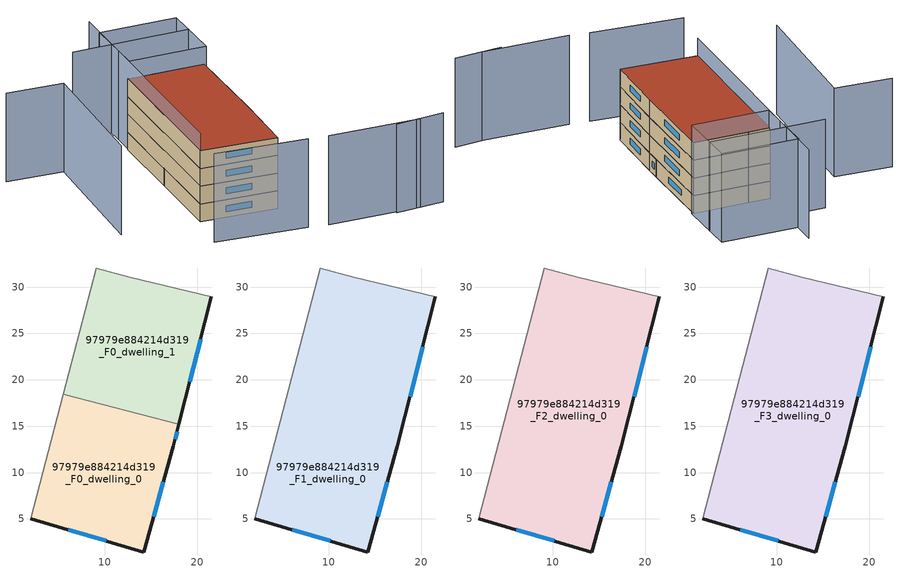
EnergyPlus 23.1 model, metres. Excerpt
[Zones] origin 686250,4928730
97979e884214d319_F0_dwelling_0
 floor ground (EU_floor_Construction): 17.99,15.2 17.39,12.82 14.22,1.44 2,5.02 5.54,18.47 z0
 wall outside (EU_wall_Construction): 2,5.02 14.22,1.44 17.39,12.82 17.99,15.2 z0:3
 wall adiabatic (EU_wall_Construction): 5.54,18.47 2,5.02 z0:3
 wall to 97979e884214d319_F0_dwelling_1 (EU_wall_Construction): 17.99,15.2 5.53,18.47 z0:3
 window (EU_Window_Construction): 17.59,13.61 17.79,14.4 / 15.27,5.23 16.33,9.03 / 6.07,3.83 10.15,2.63 z1:2
97979e884214d319_F0_dwelling_1
 floor ground (EU_floor_Construction): 21.51,28.94 17.99,15.2 5.54,18.47 9.11,32.06 12.68,31.08 z0
 wall outside (EU_wall_Construction): 17.99,15.2 21.51,28.94 z0:3
 wall adiabatic (EU_wall_Construction): 21.51,28.94 12.68,31.08 9.11,32.06 5.54,18.47 z0:3
 window (EU_Window_Construction): 19.17,19.78 20.34,24.36 z1:2
97979e884214d319_F1_dwelling_0
 floor to 97979e884214d319_F0_dwelling_0 (EU_floor_Construction): 17.99,15.2 17.39,12.82 14.22,1.44 2,5.02 5.53,18.47 z3
 floor to 97979e884214d319_F0_dwelling_1 (EU_floor_Construction): 21.51,28.94 17.99,15.2 5.53,18.47 9.11,32.06 12.68,31.08 z3
 wall outside (EU_wall_Construction): 2,5.02 14.22,1.44 17.39,12.82 21.51,28.94 z3:6
 wall adiabatic (EU_wall_Construction): 21.51,28.94 12.68,31.08 9.11,32.06 2,5.02 z3:6
 window (EU_Window_Construction): 15.27,5.23 16.33,9.03 / 6.07,3.83 10.15,2.63 / 18.76,18.19 20.13,23.57 z4:5
97979e884214d319_F2_dwelling_0
 floor to 97979e884214d319_F1_dwelling_0 (EU_floor_Construction): 21.51,28.94 17.39,12.82 14.22,1.44 2,5.02 9.11,32.06 12.68,31.08 z6
 wall outside (EU_wall_Construction): 2,5.02 14.22,1.44 17.39,12.82 21.51,28.94 z6:9
 wall adiabatic (EU_wall_Construction): 21.51,28.94 12.68,31.08 9.11,32.06 2,5.02 z6:9
 window (EU_Window_Construction): 15.27,5.23 16.33,9.03 / 6.07,3.83 10.15,2.63 / 18.76,18.19 20.13,23.57 z7:8
97979e884214d319_F3_dwelling_0
 floor to 97979e884214d319_F2_dwelling_0 (EU_floor_Construction): 21.51,28.94 17.39,12.82 14.22,1.44 2,5.02 9.11,32.06 12.68,31.08 z9
 wall outside (EU_wall_Construction): 2,5.02 14.22,1.44 17.39,12.82 21.51,28.94 z9:12
 wall adiabatic (EU_wall_Construction): 21.51,28.94 12.68,31.08 9.11,32.06 2,5.02 z9:12
 window (EU_Window_Construction): 15.27,5.23 16.33,9.03 / 6.07,3.83 10.15,2.63 / 18.76,18.19 20.13,23.57 z10:11
 roof outside (EU_roof_Construction): 14.22,1.44 17.39,12.82 21.51,28.94 12.68,31.08 9.11,32.06 2,5.02 z12
shading: 16.81,-7.84 31.66,-11.67 / 27.64,-10.97 35.6,-12.23 / -0.86,-2.01 13.79,-6.66 / -12.52,34.61 -3.43,31.9 / -3.43,31.9 -10.29,8.92 / 13.15,46.68 2,5.02 / 23.48,35.29 4.54,39.76 / 21.9,28.85 9.29,31.9 / 9.29,31.9 11.91,42.68 / 11.91,42.68 24.51,39.63 / 24.51,39.63 21.9,28.85 z0:15
[Building]
EU S2 Campaign: North Axis=0; Terrain=City; Solar Distribution=FullExterior
[Site:Location]
Bologna: Latitude=44.5; Longitude=11.25; Time Zone=1; Elevation=37
[SizingPeriod:WeatherFileDays]
AnnualSizingPeriod: Begin Month=1; Begin Day of Month=1; End Month=12; End Day of Month=31; Day of Week for Start Day=Monday; Use Weather File Daylight Saving Period=No; Use Weather File Rain and Snow Indicators=No
[MATERIAL]
EU_InternalMass_Material: Roughness=MediumRough; Thickness=0.1; Conductivity=1; Density=1800; Specific Heat=900; Thermal Absorptance=0.9; Solar Absorptance=0.7; Visible Absorptance=0.7
[MATERIAL:NOMASS] Roughness=MediumRough; Thermal Absorptance=0.9; Solar Absorptance=0.7; Visible Absorptance=0.7
Name | Thermal Resistance
EU_wall_NoMass | 0.937881
EU_roof_NoMass | 0.548572
EU_floor_NoMass | 0.71348
[WINDOWMATERIAL:SIMPLEGLAZINGSYSTEM]
EU_Window_SimpleGlazing: UFactor=4.25633; Solar Heat Gain Coefficient=0.85; Visible Transmittance=0.85
[CONSTRUCTION]
EU_wall_Construction: EU_wall_NoMass
EU_roof_Construction: EU_roof_NoMass
EU_floor_Construction: EU_floor_NoMass
EU_InternalMass_Construction: EU_InternalMass_Material
EU_Window_Construction: EU_Window_SimpleGlazing
[ZONE] Type=1; Multiplier=1; Ceiling Height=autocalculate; Floor Area=autocalculate; Part of Total Floor Area=Yes
Name | Volume
97979e884214d319_F0_dwelling_0 | 542.123
97979e884214d319_F1_dwelling_0 | 1084.23
97979e884214d319_F2_dwelling_0; 97979e884214d319_F3_dwelling_0 | 1084.24
97979e884214d319_F0_dwelling_1 | 542.106
[INTERNALMASS] Construction=EU_InternalMass_Construction
Name | Zone or ZoneList | Surface Area
97979e884214d319_F0_dwelling_0_EU_InternalMass | 97979e884214d319_F0_dwelling_0 | 180.708
97979e884214d319_F0_dwelling_1_EU_InternalMass | 97979e884214d319_F0_dwelling_1 | 180.702
97979e884214d319_F1_dwelling_0_EU_InternalMass | 97979e884214d319_F1_dwelling_0 | 361.412
97979e884214d319_F2_dwelling_0_EU_InternalMass | 97979e884214d319_F2_dwelling_0 | 361.412
97979e884214d319_F3_dwelling_0_EU_InternalMass | 97979e884214d319_F3_dwelling_0 | 361.412
[OTHEREQUIPMENT] Fuel Type=Electricity; Design Level Calculation Method=Watts/Area; Power per Zone Floor Area=1; Fraction Latent=0; Fraction Radiant=0; Fraction Lost=0; Carbon Dioxide Generation Rate=0; EndUse Subcategory=EU_Step8_InternalGains
Name | Zone or ZoneList or Space or SpaceList | Schedule
EU_Step8_InternalGain_97979e884214d319_F0_dwelling_0_f000 | 97979e884214d319_F0_dwelling_0 | EU_Step8_GainSchedule_97979e884214d319_F0_dwelling_0_f000
EU_Step8_InternalGain_97979e884214d319_F0_dwelling_1_f000 | 97979e884214d319_F0_dwelling_1 | EU_Step8_GainSchedule_97979e884214d319_F0_dwelling_1_f000
EU_Step8_InternalGain_97979e884214d319_F1_dwelling_0_f000 | 97979e884214d319_F1_dwelling_0 | EU_Step8_GainSchedule_97979e884214d319_F1_dwelling_0_f000
EU_Step8_InternalGain_97979e884214d319_F2_dwelling_0_f000 | 97979e884214d319_F2_dwelling_0 | EU_Step8_GainSchedule_97979e884214d319_F2_dwelling_0_f000
EU_Step8_InternalGain_97979e884214d319_F3_dwelling_0_f000 | 97979e884214d319_F3_dwelling_0 | EU_Step8_GainSchedule_97979e884214d319_F3_dwelling_0_f000
[ZONEVENTILATION:DESIGNFLOWRATE] Schedule=EU_AlwaysOn; Design Flow Rate Calculation Method=AirChanges/Hour; Air Changes per Hour=0.687892; Ventilation Type=Natural; Fan Pressure Rise=0; Fan Total Efficiency=1; Constant Term Coefficient=1; Temperature Term Coefficient=0; Velocity Term Coefficient=0; Velocity Squared Term Coefficient=0; Minimum Indoor Temperature=-100; Maximum Indoor Temperature=100; Delta Temperature=-100; Minimum Outdoor Temperature=-100; Maximum Outdoor Temperature=100; Maximum Wind Speed=40
Name | Zone or ZoneList or Space or SpaceList
EU_ConstantAir_97979e884214d319_F0_dwelling_0 | 97979e884214d319_F0_dwelling_0
EU_ConstantAir_97979e884214d319_F0_dwelling_1 | 97979e884214d319_F0_dwelling_1
EU_ConstantAir_97979e884214d319_F1_dwelling_0 | 97979e884214d319_F1_dwelling_0
EU_ConstantAir_97979e884214d319_F2_dwelling_0 | 97979e884214d319_F2_dwelling_0
EU_ConstantAir_97979e884214d319_F3_dwelling_0 | 97979e884214d319_F3_dwelling_0
[HVACTEMPLATE:THERMOSTAT] Constant Heating Setpoint=20; Constant Cooling Setpoint=50
EU_HeatOnly_97979e884214d319_F0_dwelling_0; EU_HeatOnly_97979e884214d319_F0_dwelling_1; EU_HeatOnly_97979e884214d319_F1_dwelling_0; EU_HeatOnly_97979e884214d319_F2_dwelling_0; EU_HeatOnly_97979e884214d319_F3_dwelling_0
[HVACTEMPLATE:ZONE:IDEALLOADSAIRSYSTEM] System Availability Schedule=EU_AlwaysOn; Maximum Heating Supply Air Temperature=50; Minimum Cooling Supply Air Temperature=13; Maximum Heating Supply Air Humidity Ratio=0.0156; Minimum Cooling Supply Air Humidity Ratio=0.0077; Heating Limit=NoLimit; Cooling Limit=NoLimit; Heating Availability Schedule=EU_AlwaysOn; Cooling Availability Schedule=EU_CoolingOff; Dehumidification Control Type=ConstantSensibleHeatRatio; Cooling Sensible Heat Ratio=0.7; Dehumidification Setpoint=60; Humidification Control Type=None; Humidification Setpoint=30; Outdoor Air Method=None; Outdoor Air Flow Rate per Person=0.00944; Outdoor Air Flow Rate per Zone Floor Area=0; Outdoor Air Flow Rate per Zone=0; Demand Controlled Ventilation Type=None; Outdoor Air Economizer Type=NoEconomizer; Heat Recovery Type=None; Sensible Heat Recovery Effectiveness=0.7; Latent Heat Recovery Effectiveness=0.65
Name | Template Thermostat
97979e884214d319_F0_dwelling_0 | EU_HeatOnly_97979e884214d319_F0_dwelling_0
97979e884214d319_F0_dwelling_1 | EU_HeatOnly_97979e884214d319_F0_dwelling_1
97979e884214d319_F1_dwelling_0 | EU_HeatOnly_97979e884214d319_F1_dwelling_0
97979e884214d319_F2_dwelling_0 | EU_HeatOnly_97979e884214d319_F2_dwelling_0
97979e884214d319_F3_dwelling_0 | EU_HeatOnly_97979e884214d319_F3_dwelling_0
[SIZING:ZONE] Zone Cooling Design Supply Air Temperature Input Method=SupplyAirTemperature; Zone Cooling Design Supply Air Temperature=13; Zone Heating Design Supply Air Temperature Input Method=SupplyAirTemperature; Zone Heating Design Supply Air Temperature=50; Zone Cooling Design Supply Air Humidity Ratio=0.008; Zone Heating Design Supply Air Humidity Ratio=0.008; Cooling Design Air Flow Method=DesignDay; Cooling Design Air Flow Rate=0; Cooling Minimum Air Flow per Zone Floor Area=0.000762; Cooling Minimum Air Flow=0; Cooling Minimum Air Flow Fraction=0.2; Heating Design Air Flow Method=DesignDay; Heating Design Air Flow Rate=0; Heating Maximum Air Flow per Zone Floor Area=0.002032; Heating Maximum Air Flow=0.141576; Heating Maximum Air Flow Fraction=0.3; Account for Dedicated Outdoor Air System=No; Dedicated Outdoor Air System Control Strategy=NeutralSupplyAir; Dedicated Outdoor Air Low Setpoint Temperature for Design=autosize; Dedicated Outdoor Air High Setpoint Temperature for Design=autosize; Zone Load Sizing Method=Sensible Load Only No Latent Load; Zone Latent Cooling Design Supply Air Humidity Ratio Input Method=HumidityRatioDifference; Zone Cooling Design Supply Air Humidity Ratio Difference=0.005; Zone Latent Heating Design Supply Air Humidity Ratio Input Method=HumidityRatioDifference; Zone Humidification Design Supply Air Humidity Ratio Difference=0.005
97979e884214d319_F0_dwelling_0; 97979e884214d319_F0_dwelling_1; 97979e884214d319_F1_dwelling_0; 97979e884214d319_F2_dwelling_0; 97979e884214d319_F3_dwelling_0
[SCHEDULE:CONSTANT]
Name | Hourly Value
EU_AlwaysOn | 1
EU_CoolingOff | 0
[SCHEDULE:FILE] Column Number=1; Rows to Skip at Top=0; Number of Hours of Data=8760; Column Separator=Comma; Interpolate to Timestep=No; Minutes per Item=60; Adjust Schedule for Daylight Savings=Yes
Name | File
EU_Step8_GainSchedule_97979e884214d319_F0_dwelling_0_f000 | ../../schedules/97979e884214d319/97979e884214d319_F0_dwelling_0_f000_gain.csv
EU_Step8_GainSchedule_97979e884214d319_F0_dwelling_1_f000 | ../../schedules/97979e884214d319/97979e884214d319_F0_dwelling_1_f000_gain.csv
EU_Step8_GainSchedule_97979e884214d319_F1_dwelling_0_f000 | ../../schedules/97979e884214d319/97979e884214d319_F1_dwelling_0_f000_gain.csv
EU_Step8_GainSchedule_97979e884214d319_F2_dwelling_0_f000 | ../../schedules/97979e884214d319/97979e884214d319_F2_dwelling_0_f000_gain.csv
EU_Step8_GainSchedule_97979e884214d319_F3_dwelling_0_f000 | ../../schedules/97979e884214d319/97979e884214d319_F3_dwelling_0_f000_gain.csv
